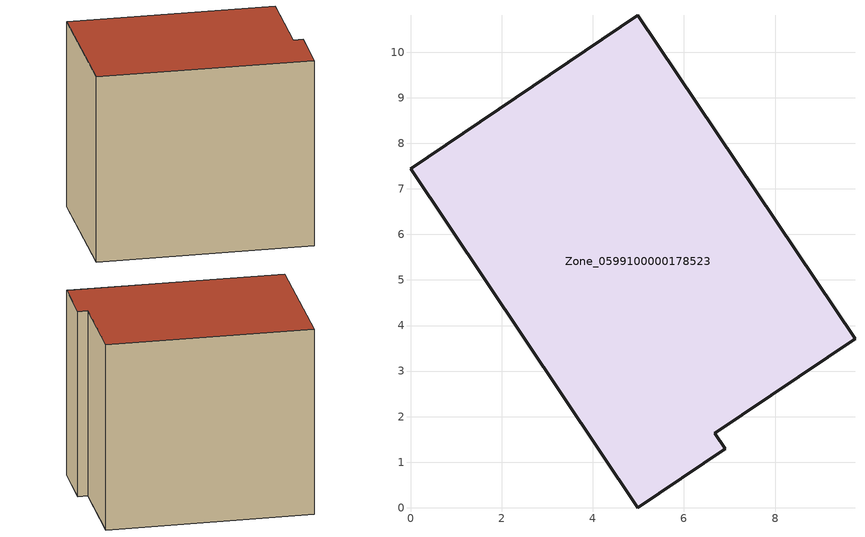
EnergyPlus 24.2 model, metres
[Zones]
Zone_0599100000178523
 floor ground (C_G): 0,7.44 4.99,10.81 9.76,3.71 6.68,1.63 6.91,1.29 4.99,0 z0
 wall outside (C_F): 4.99,10.81 0,7.44 4.99,0 6.91,1.29 6.68,1.63 9.76,3.71 4.99,10.81 z0:8.04
 roof outside (C_R): 0,7.44 4.99,0 6.91,1.29 6.68,1.63 9.76,3.71 4.99,10.81 z8.04
[BUILDING]
Pand.0599100000178523: North Axis=0; Terrain=City; Loads Convergence Tolerance Value=0.04; Temperature Convergence Tolerance Value=0.4; Solar Distribution=FullExterior; Maximum Number of Warmup Days=25; Minimum Number of Warmup Days=1
[Site:Location]
Rotterdam.The.Hague.AP_ZH_NLD Design_Conditions: Latitude=51.96; Longitude=4.45; Time Zone=1; Elevation=-4.5
[SITE:GROUNDTEMPERATURE:BUILDINGSURFACE]
18, 18, 18, 18, 18, 18, 18, 18, 18, 18, 18, 18
[MATERIAL] Thermal Absorptance=0.9; Solar Absorptance=0.7; Visible Absorptance=0.7
Name | Roughness | Thickness | Conductivity | Density | Specific Heat
G.TI.1965-1974 | MediumSmooth | 0.15 | 0.882353 | 540 | 1210
F.TI.1965-1974 | Rough | 0.3 | 0.697674 | 1920 | 840
R.TI.1965-1974 | MediumRough | 0.2 | 0.232558 | 1500 | 1000
[CONSTRUCTION]
C_G: G.TI.1965-1974
C_F: F.TI.1965-1974
C_R: R.TI.1965-1974
[ZONE]
Zone_0599100000178523: Type=1; Multiplier=1; Ceiling Height=Autocalculate; Volume=Autocalculate; Floor Area=autocalculate; Part of Total Floor Area=Yes
[ZONEINFILTRATION:DESIGNFLOWRATE]
Infil_Zone_0599100000178523: Zone or ZoneList or Space or SpaceList=Zone_0599100000178523; Schedule=AlwaysOn; Design Flow Rate Calculation Method=Flow/Area; Flow Rate per Floor Area=0.003; Constant Term Coefficient=1; Temperature Term Coefficient=0; Velocity Term Coefficient=0; Velocity Squared Term Coefficient=0
[HVACTEMPLATE:ZONE:IDEALLOADSAIRSYSTEM]
Zone_0599100000178523: Maximum Heating Supply Air Temperature=50; Minimum Cooling Supply Air Temperature=13; Maximum Heating Supply Air Humidity Ratio=0.0156; Minimum Cooling Supply Air Humidity Ratio=0.0077; Heating Limit=NoLimit; Cooling Limit=NoLimit; Dehumidification Control Type=ConstantSensibleHeatRatio; Cooling Sensible Heat Ratio=0.7; Dehumidification Setpoint=60; Humidification Control Type=None; Humidification Setpoint=30; Outdoor Air Method=None; Outdoor Air Flow Rate per Person=0.00944; Outdoor Air Flow Rate per Zone Floor Area=0; Outdoor Air Flow Rate per Zone=0; Demand Controlled Ventilation Type=None; Outdoor Air Economizer Type=NoEconomizer; Heat Recovery Type=None; Sensible Heat Recovery Effectiveness=0.7; Latent Heat Recovery Effectiveness=0.65
[ZONECONTROL:THERMOSTAT]
ThermostatControl_Zone_0599100000178523: Zone or ZoneList=Zone_0599100000178523; Control Type Schedule=DualSetpointControlType; Control 1=Thermostat_Zone_0599100000178523; Temperature Difference Between Cutout And Setpoint=0
[THERMOSTATSETPOINT:DUALSETPOINT]
Thermostat_Zone_0599100000178523: Heating Setpoint Temperature Schedule=HeatingSetpoint_Zone_0599100000178523; Cooling Setpoint Temperature Schedule=CoolingSetpoint_Zone_0599100000178523
[SCHEDULE:COMPACT]
HeatingSetpoint_Zone_0599100000178523: Through: 12/31, For: AllDays, Until: 24:00, 21
CoolingSetpoint_Zone_0599100000178523: Through: 12/31, For: AllDays, Until: 24:00, 24
DualSetpointControlType: Through: 12/31, For: AllDays, Until: 24:00, 4
AlwaysOn: Through: 12/31, For: AllDays, Until: 24:00, 1
